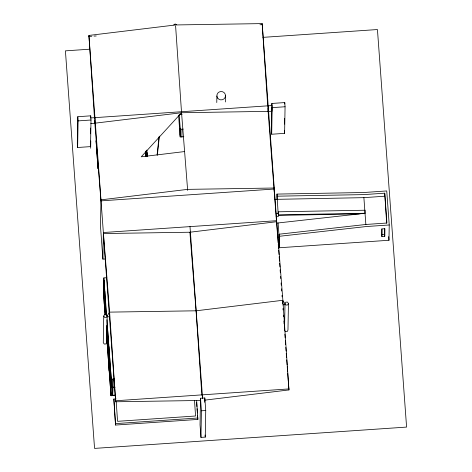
<?xml version="1.0" encoding="UTF-8"?>
<svg xmlns="http://www.w3.org/2000/svg" width="472" height="472" viewBox="0 0 472 472"><rect width="100%" height="100%" fill="white"/><g stroke="black" fill="none" stroke-linecap="round" stroke-linejoin="round"><path stroke-width="0.71" d="M77.786 116.714L77.32 143.317L77.626 147.5L90.541 146.615L91.002 120.012L90.695 115.829L77.786 116.714L78.092 120.897L77.626 147.5M94.489 118.077L88.913 35.435L175.619 24.951L262.166 23.6L276.622 220.701L282.799 299.277L288.941 389.937L204.5 400.173M90.382 133.806L90.482 128.054M90.659 117.988L90.695 115.829M90.659 148.232L90.783 140.927M105.769 258.945L102.902 259.14L100.501 226.454L100.949 200.865L94.843 123.221L94.937 117.646M102.902 259.14L103.344 233.552L189.897 232.224L276.604 221.716L276.58 223.173M106.796 277.695L103.864 277.896L103.575 294.51L105.026 314.322M103.704 295.802L103.834 288.162M103.846 287.755L103.976 280.114L106.23 315.101M103.74 316.069L104.707 317.461L106.43 317.343L107.185 315.833L106.218 314.446L104.495 314.564L103.74 316.069L103.279 342.672L104.247 344.064L105.964 343.946L106.719 342.436L107.185 315.833L109.522 312.299L109.445 316.694L107.168 316.848M104.312 304.062L104.442 296.44M104.448 296.015L104.583 288.392M104.353 304.487L104.483 297.13L104.648 299.39M104.495 296.44L104.619 289.082M104.554 307.437L104.784 291.342M106.377 315.384L106.412 313.302L106.519 314.765M106.784 337.675L106.837 331.704M106.926 329.627L107.002 325.214M106.949 339.934L106.914 330.317M107.091 331.887L107.209 325.267M106.991 340.625L107.12 333.002M107.132 332.577L107.25 325.645M108.448 360.502L108.584 352.861M108.59 352.454L108.719 344.814L107.327 325.757M108.572 362.177L108.702 354.531M108.713 354.13L108.843 346.489L111.156 378.001L111.02 385.642M109.174 370.437L109.309 362.815M109.315 362.39L109.451 354.767M109.221 370.862L109.351 363.505L109.386 373.122M109.362 362.815L109.486 355.457M109.528 365.074L109.651 357.717M109.421 373.812L109.557 366.189M109.563 365.765L109.699 358.142M110.879 393.689L111.014 386.049M115.41 395.447L110.997 395.748L111.286 379.134L106.932 319.709M112.808 387.606L112.672 395.247L112.861 387.606L114.973 387.459M112.997 379.559L112.867 387.199L112.95 379.559L114.407 379.458M116.065 398.893L113.858 399.046L115.546 425.054L197.851 419.431L196.665 400.651M200.765 400.468L115.681 401.772L109.539 311.113L103.362 232.537L88.913 35.435M115.546 425.054L113.858 399.046M145.942 156.433L146.031 151.565M146.09 156.716L146.178 151.854L146.497 156.25M146.851 156.244L146.922 152.084M146.898 156.456L146.963 152.775M147.099 156.503L147.128 155.034M180.05 135.269L180.174 128.124M183.809 136.697L180.174 136.945L180.31 129.298L179.159 114.72L182.092 114.519M181.891 137.228L182.021 129.588M200.5 398.244L200.04 424.847L200.96 437.397L205.261 437.107L205.727 410.504L204.807 397.955L200.5 398.244L201.42 410.799L200.96 437.397M202.352 398.338L202.417 394.834L202.653 398.102M204.73 402.268L204.807 397.955M216.772 102.554L216.884 95.993M225.38 101.964L225.492 95.409M267.748 106.241L262.166 23.6M278.155 242.862L268.102 111.386L268.196 105.805M271.789 107.05L271.388 130.06L271.695 134.243L284.604 133.358L285.07 106.755L284.763 102.571L271.848 103.456L271.813 105.61M271.695 134.243L272.155 107.64L271.848 103.456M274.167 191.219L274.208 189.03L100.949 200.865M276.899 199.184L276.987 194.086L363.788 192.517L386.739 190.948L389.235 224.973L388.963 240.266L279.141 247.77L279.188 234.2L366.124 224.448L386.928 223.026L384.739 193.184L363.942 194.606L277.141 196.181L276.987 194.086M277.141 196.181L278.126 213.421M278.244 214.229L278.285 211.798L365.086 210.223L365.033 213.267L276.651 223.12M279.141 247.77L279.188 234.2M284.386 124.142L284.486 118.389M284.734 104.011L284.763 102.571M282.728 303.39L282.775 300.463L285.961 305.077L287.684 304.959L288.439 303.455L287.472 302.062L285.749 302.18L284.994 303.691L284.545 329.562M288.439 303.455L287.973 330.058L287.218 331.562L285.495 331.68L284.852 330.754M381.866 236.549L382.001 228.908L384.869 228.713L384.733 236.354L381.866 236.549L381.813 228.902M386.662 223.179L384.739 193.184M384.733 236.354L384.68 228.708M157.093 155.017L159.035 136.762M157.353 155.14L159.371 136.154M173.702 24.898L175.13 23.96L176.681 24.691M90.748 123.688L181.549 112.737L271.901 111.298L272.002 105.545L90.848 117.923M184.605 151.559L141.252 156.804L181.549 112.737L187.655 190.381M100.967 199.851L187.673 189.366L274.226 188.015M282.781 300.292L196.069 310.8L109.522 312.128M279.341 236.295L366.278 226.536L389.235 224.973M88.895 36.45L91.828 36.25M94.034 36.102L96.235 35.949M259.948 24.762L262.149 24.615M89.639 49.206L65.407 50.858L94.559 448.4L406.593 427.083L377.441 29.541L262.904 37.365M78.092 120.897L91.002 120.012M272.155 107.64L285.07 106.755M180.31 129.298L183.236 129.104M274.887 199.373L363.888 197.65L384.686 196.228M276.203 213.562L278.409 213.415L278.356 216.459L276.149 216.607M103.362 232.537L276.622 220.701M277.666 237.345L279.135 237.245L278.091 223.026M381.712 234.46L384.58 234.265M282.698 304.859L284.976 304.7M111.286 379.134L114.23 378.933M114.979 387.052L111.144 387.317L106.896 329.362M115.546 395.052L111.003 395.365L106.442 333.12M115.699 400.763L288.958 388.922M201.42 410.799L205.727 410.504M115.569 423.62L197.874 417.997M278.232 214.843L365.033 213.267M278.22 215.38L359.281 213.91M189.897 232.224L196.069 310.8L201.874 395.3M388.698 236.649L388.963 240.266M363.888 197.65L365.865 224.648M284.398 130.573L284.604 133.358M278.262 244.325L278.58 248.697M278.692 250.16L279.011 254.532M279.17 256.721L279.489 261.099M279.654 263.287L279.92 266.934M280.132 269.848L280.35 272.769M280.616 276.415L280.775 278.604M281.094 282.976L281.259 285.165M281.524 288.811L281.684 291M282.008 295.378L282.114 296.835M282.486 301.938L282.592 303.402M282.97 308.523L283.076 309.992M283.454 315.125L283.56 316.594M283.884 320.995L284.097 323.928M284.368 327.597L284.581 330.53M284.852 334.194L285.123 337.863M285.336 340.796L285.607 344.466M285.82 347.398L286.091 351.068M286.25 353.268L286.575 357.664M286.734 359.865L287.112 365.003M287.218 366.467L287.595 371.6M287.702 373.069L288.941 389.937M189.992 226.619L202.329 394.84M205.108 435.013L205.261 437.107M178.617 115.711L180.174 136.945M196.594 402.291L196.907 406.575M197.06 408.717L197.379 413M197.532 415.142L197.851 419.431M146.827 150.096L147.311 156.716M146.131 150.769L146.562 156.627M145.453 151.429L145.783 156.421M103.344 233.552L115.681 401.772M103.864 277.896L106.607 315.308M103.722 286.079L105.834 314.871M103.58 294.127L105.103 314.853M106.424 333.391L110.997 395.748M90.388 144.526L90.541 146.615M194.511 400.787L195.573 415.997L117.569 421.325L116.212 401.766M267.848 107.71L268.102 111.386M175.602 25.966L181.502 112.006M94.642 120.283L94.843 123.221M96.081 140.815L97.999 168.74L96.081 140.815M217.616 98.046A4.313 4.195 1 0 0 225.067 97.539A4.313 4.195 1 0 0 220.884 91.515A4.313 4.195 1 0 0 217.616 98.046"/></g></svg>
